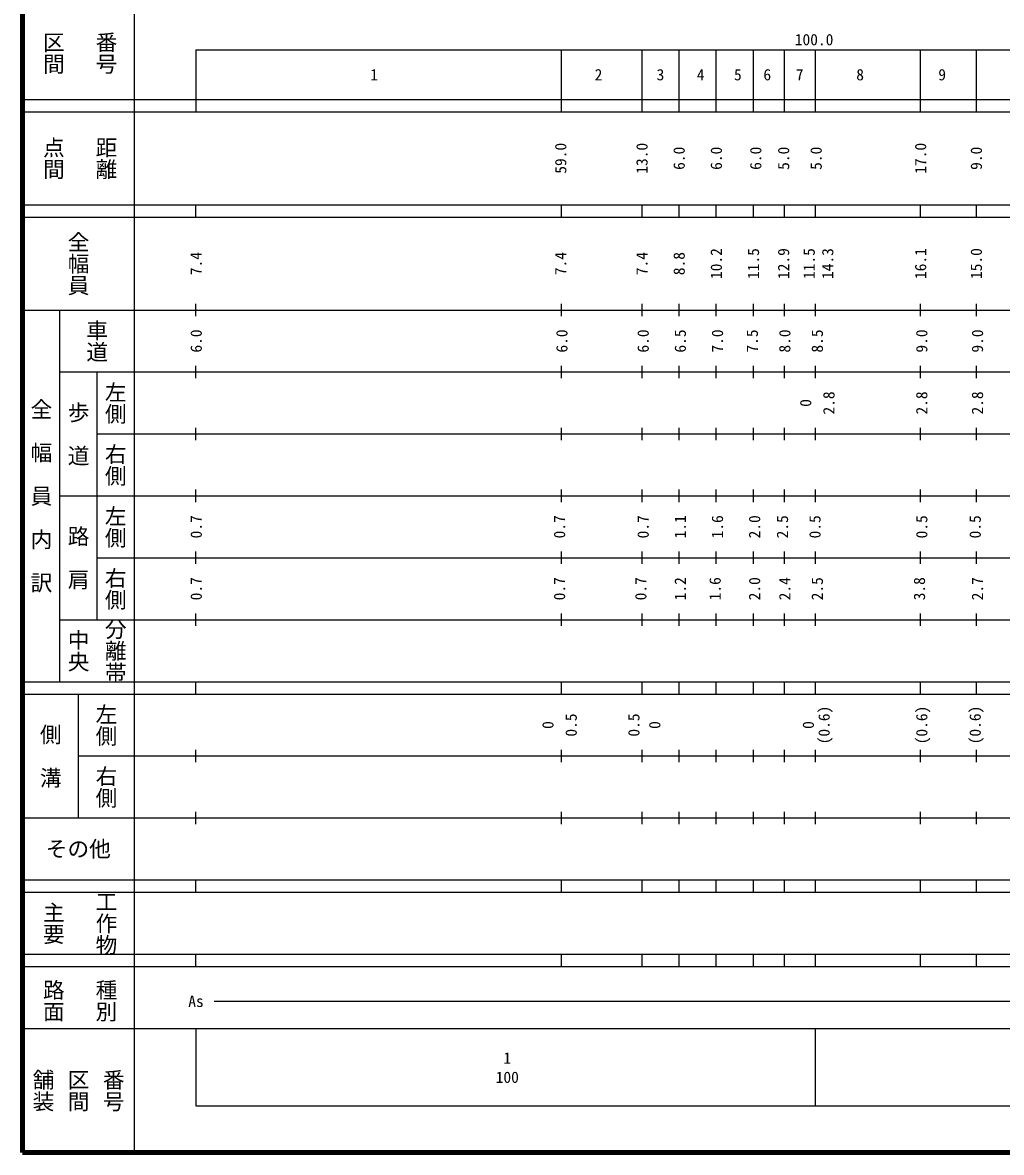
# Model space of a CAD drawing. Units: millimetres on the paper. Extents: x 40 to 680, y 20 to 380.
# Drawn here: x 40 to 198.1, y 20 to 202.4 of the extents above; entities that cross this region are included whole.
import ezdxf
from ezdxf.enums import TextEntityAlignment as Align

# ---------------------------------------------------------------- set-up
doc = ezdxf.new("R2010")
doc.units = ezdxf.units.MM
doc.layers.add('M-TTL', color=2, linetype='Continuous', lineweight=140)
doc.layers.add('M-TTL-BAND', color=7, linetype='Continuous', lineweight=25)
doc.styles.add('@ＭＳ ゴシック', font='')
doc.styles.add('ＭＳ ゴシック', font='')
doc.styles.get('@ＭＳ ゴシック').set_extended_font_data('@MS Gothic')
doc.styles.get('ＭＳ ゴシック').set_extended_font_data('MS Gothic')

msp = doc.modelspace()

# ---------------------------------------------------------------- linework, layer by layer
at = {"layer": 'M-TTL'}
for p, q in [((40, 380), (40, 20)), ((40, 20), (680, 20))]:
    msp.add_line(p, q, dxfattribs=at)
at = {"layer": 'M-TTL-BAND'}
for p, q in [((58, 370), (58, 20)), ((68, 198), (579, 198)), ((68, 198), (68, 188)), ((127, 198), (127, 188)), ((140, 198), (140, 188)), ((146, 198), (146, 188)), ((152, 198), (152, 188)), ((158, 198), (158, 188)), ((163, 198), (163, 188)), ((168, 198), (168, 188)), ((185, 198), (185, 188)), ((194, 198), (194, 188)), ((40, 190), (579, 190)), ((40, 188), (579, 188)), ((40, 173), (579, 173)), ((68, 171), (68, 173)), ((127, 173), (127, 171)), ((140, 173), (140, 171)), ((146, 173), (146, 171)), ((152, 173), (152, 171)), ((158, 173), (158, 171)), ((163, 173), (163, 171)), ((168, 173), (168, 171)), ((185, 173), (185, 171)), ((194, 173), (194, 171)), ((40, 171), (579, 171)), ((68, 155), (68, 157)), ((127, 157), (127, 155)), ((140, 157), (140, 155)), ((146, 157), (146, 155)), ((152, 157), (152, 155)), ((158, 157), (158, 155)), ((163, 157), (163, 155)), ((168, 157), (168, 155)), ((185, 157), (185, 155)), ((194, 157), (194, 155)), ((40, 156), (579, 156)), ((46, 96), (46, 156)), ((46, 146), (579, 146)), ((52, 146), (52, 106)), ((68, 145), (68, 147)), ((127, 147), (127, 145)), ((140, 147), (140, 145)), ((146, 147), (146, 145)), ((152, 147), (152, 145)), ((158, 147), (158, 145)), ((163, 147), (163, 145)), ((168, 147), (168, 145)), ((185, 147), (185, 145)), ((194, 147), (194, 145)), ((68, 135), (68, 137)), ((127, 137), (127, 135)), ((140, 137), (140, 135)), ((146, 137), (146, 135)), ((152, 137), (152, 135)), ((158, 137), (158, 135)), ((163, 137), (163, 135)), ((168, 137), (168, 135)), ((185, 137), (185, 135)), ((194, 137), (194, 135)), ((52, 136), (579, 136)), ((46, 126), (579, 126)), ((68, 125), (68, 127)), ((127, 127), (127, 125)), ((140, 127), (140, 125)), ((146, 127), (146, 125)), ((152, 127), (152, 125)), ((158, 127), (158, 125)), ((163, 127), (163, 125)), ((168, 127), (168, 125)), ((185, 127), (185, 125)), ((194, 127), (194, 125)), ((68, 115), (68, 117)), ((127, 117), (127, 115)), ((140, 117), (140, 115)), ((146, 117), (146, 115)), ((152, 117), (152, 115)), ((158, 117), (158, 115)), ((163, 117), (163, 115)), ((168, 117), (168, 115)), ((185, 117), (185, 115)), ((194, 117), (194, 115)), ((52, 116), (579, 116)), ((46, 106), (579, 106)), ((68, 105), (68, 107)), ((127, 107), (127, 105)), ((140, 107), (140, 105)), ((146, 107), (146, 105)), ((152, 107), (152, 105)), ((158, 107), (158, 105)), ((163, 107), (163, 105)), ((168, 107), (168, 105)), ((185, 107), (185, 105)), ((194, 107), (194, 105)), ((40, 96), (579, 96)), ((68, 94), (68, 96)), ((127, 96), (127, 94)), ((140, 96), (140, 94)), ((146, 96), (146, 94)), ((152, 96), (152, 94)), ((158, 96), (158, 94)), ((163, 96), (163, 94)), ((168, 96), (168, 94)), ((185, 96), (185, 94)), ((194, 96), (194, 94)), ((40, 94), (579, 94)), ((49, 94), (49, 74)), ((49, 84), (579, 84)), ((68, 83), (68, 85)), ((127, 85), (127, 83)), ((140, 85), (140, 83)), ((146, 85), (146, 83)), ((152, 85), (152, 83)), ((158, 85), (158, 83)), ((163, 85), (163, 83)), ((168, 85), (168, 83)), ((185, 85), (185, 83)), ((194, 85), (194, 83)), ((68, 73), (68, 75)), ((127, 75), (127, 73)), ((140, 75), (140, 73)), ((146, 75), (146, 73)), ((152, 75), (152, 73)), ((158, 75), (158, 73)), ((163, 75), (163, 73)), ((168, 75), (168, 73)), ((185, 75), (185, 73)), ((194, 75), (194, 73)), ((40, 74), (579, 74)), ((40, 64), (579, 64)), ((68, 62), (68, 64)), ((127, 64), (127, 62)), ((140, 64), (140, 62)), ((146, 64), (146, 62)), ((152, 64), (152, 62)), ((158, 64), (158, 62)), ((163, 64), (163, 62)), ((168, 64), (168, 62)), ((185, 64), (185, 62)), ((194, 64), (194, 62)), ((40, 62), (579, 62)), ((40, 52), (579, 52)), ((68, 50), (68, 52)), ((127, 52), (127, 50)), ((140, 52), (140, 50)), ((146, 52), (146, 50)), ((152, 52), (152, 50)), ((158, 52), (158, 50)), ((163, 52), (163, 50)), ((168, 52), (168, 50)), ((185, 52), (185, 50)), ((194, 52), (194, 50)), ((40, 50), (579, 50)), ((70.96, 44.406), (565.117, 44.406)), ((40, 40), (579, 40)), ((68, 40), (68, 27.5)), ((168, 40), (168, 27.5)), ((68, 27.5), (579, 27.5))]:
    msp.add_line(p, q, dxfattribs=at)

# ---------------------------------------------------------------- texts
for s, height, rotation, style, p in [('番号', 2.566, 270, '@ＭＳ ゴシック', (53.5, 197.5)), ('区間', 2.566, 270, '@ＭＳ ゴシック', (45, 197.5)), ('点間', 2.566, 270, '@ＭＳ ゴシック', (45, 180.5)), ('距離', 2.566, 270, '@ＭＳ ゴシック', (53.5, 180.5)), ('59.0', 1.833, 90, 'ＭＳ ゴシック', (126.909, 180.5)), ('13.0', 1.833, 90, 'ＭＳ ゴシック', (140.034, 180.5)), ('17.0', 1.833, 90, 'ＭＳ ゴシック', (185.036, 180.5)), ('6.0', 1.833, 90, 'ＭＳ ゴシック', (146.034, 180.5)), ('6.0', 1.833, 90, 'ＭＳ ゴシック', (152.035, 180.5)), ('6.0', 1.833, 90, 'ＭＳ ゴシック', (158.41, 180.5)), ('5.0', 1.833, 90, 'ＭＳ ゴシック', (162.91, 180.5)), ('5.0', 1.833, 90, 'ＭＳ ゴシック', (168.16, 180.5)), ('9.0', 1.833, 90, 'ＭＳ ゴシック', (194.036, 180.5)), ('全幅員', 2.566, 270, '@ＭＳ ゴシック', (49, 163.5)), ('7.4', 1.833, 90, 'ＭＳ ゴシック', (68.032, 163.5)), ('7.4', 1.833, 90, 'ＭＳ ゴシック', (126.909, 163.5)), ('7.4', 1.833, 90, 'ＭＳ ゴシック', (140.034, 163.5)), ('8.8', 1.833, 90, 'ＭＳ ゴシック', (146.034, 163.5)), ('10.2', 1.833, 90, 'ＭＳ ゴシック', (152.035, 163.5)), ('11.5', 1.833, 90, 'ＭＳ ゴシック', (158.035, 163.5)), ('12.9', 1.833, 90, 'ＭＳ ゴシック', (162.91, 163.5)), ('11.5', 1.833, 90, 'ＭＳ ゴシック', (167.035, 163.5)), ('14.3', 1.833, 90, 'ＭＳ ゴシック', (170.035, 163.5)), ('16.1', 1.833, 90, 'ＭＳ ゴシック', (185.036, 163.5)), ('15.0', 1.833, 90, 'ＭＳ ゴシック', (194.036, 163.5)), ('車道', 2.566, 270, '@ＭＳ ゴシック', (52, 151)), ('6.0', 1.833, 90, 'ＭＳ ゴシック', (68.032, 151)), ('6.0', 1.833, 90, 'ＭＳ ゴシック', (127.096, 151)), ('6.0', 1.833, 90, 'ＭＳ ゴシック', (140.222, 151)), ('6.5', 1.833, 90, 'ＭＳ ゴシック', (146.222, 151)), ('7.0', 1.833, 90, 'ＭＳ ゴシック', (152.222, 151)), ('7.5', 1.833, 90, 'ＭＳ ゴシック', (157.847, 151)), ('8.0', 1.833, 90, 'ＭＳ ゴシック', (163.098, 151)), ('8.5', 1.833, 90, 'ＭＳ ゴシック', (168.348, 151)), ('9.0', 1.833, 90, 'ＭＳ ゴシック', (185.223, 151)), ('9.0', 1.833, 90, 'ＭＳ ゴシック', (194.224, 151)), ('左側', 2.566, 270, '@ＭＳ ゴシック', (55, 141)), ('2.8', 1.833, 90, 'ＭＳ ゴシック', (170.223, 141)), ('2.8', 1.833, 90, 'ＭＳ ゴシック', (185.223, 141)), ('2.8', 1.833, 90, 'ＭＳ ゴシック', (194.224, 141)), ('全\u3000幅\u3000員\u3000内\u3000訳', 2.566, 270, '@ＭＳ ゴシック', (43, 126)), ('歩\u3000道', 2.566, 270, '@ＭＳ ゴシック', (49, 136)), ('0', 1.833, 90, 'ＭＳ ゴシック', (166.473, 141)), ('右側', 2.566, 270, '@ＭＳ ゴシック', (55, 131)), ('左側', 2.566, 270, '@ＭＳ ゴシック', (55, 121)), ('0.7', 1.833, 90, 'ＭＳ ゴシック', (68.032, 121)), ('0.7', 1.833, 90, 'ＭＳ ゴシック', (126.721, 121)), ('0.7', 1.833, 90, 'ＭＳ ゴシック', (140.222, 121)), ('1.1', 1.833, 90, 'ＭＳ ゴシック', (146.222, 121)), ('1.6', 1.833, 90, 'ＭＳ ゴシック', (152.222, 121)), ('2.0', 1.833, 90, 'ＭＳ ゴシック', (158.222, 121)), ('2.5', 1.833, 90, 'ＭＳ ゴシック', (162.723, 121)), ('0.5', 1.833, 90, 'ＭＳ ゴシック', (167.973, 121)), ('0.5', 1.833, 90, 'ＭＳ ゴシック', (185.223, 121)), ('0.5', 1.833, 90, 'ＭＳ ゴシック', (193.849, 121)), ('路\u3000肩', 2.566, 270, '@ＭＳ ゴシック', (49, 116)), ('右側', 2.566, 270, '@ＭＳ ゴシック', (55, 111)), ('0.7', 1.833, 90, 'ＭＳ ゴシック', (68.032, 111)), ('0.7', 1.833, 90, 'ＭＳ ゴシック', (126.721, 111)), ('0.7', 1.833, 90, 'ＭＳ ゴシック', (139.847, 111)), ('1.2', 1.833, 90, 'ＭＳ ゴシック', (146.222, 111)), ('1.6', 1.833, 90, 'ＭＳ ゴシック', (151.847, 111)), ('2.0', 1.833, 90, 'ＭＳ ゴシック', (158.222, 111)), ('2.4', 1.833, 90, 'ＭＳ ゴシック', (163.098, 111)), ('2.5', 1.833, 90, 'ＭＳ ゴシック', (168.348, 111)), ('3.8', 1.833, 90, 'ＭＳ ゴシック', (184.848, 111)), ('2.7', 1.833, 90, 'ＭＳ ゴシック', (194.224, 111)), ('分離帯', 2.566, 270, '@ＭＳ ゴシック', (55, 101)), ('中央', 2.566, 270, '@ＭＳ ゴシック', (49, 101)), ('左側', 2.566, 270, '@ＭＳ ゴシック', (53.5, 89)), ('(0.6)', 1.833, 90, 'ＭＳ ゴシック', (169.447, 89)), ('(0.6)', 1.833, 90, 'ＭＳ ゴシック', (185.223, 89)), ('(0.6)', 1.833, 90, 'ＭＳ ゴシック', (193.849, 89)), ('0', 1.833, 90, 'ＭＳ ゴシック', (124.846, 89)), ('0.5', 1.833, 90, 'ＭＳ ゴシック', (128.596, 89)), ('0.5', 1.833, 90, 'ＭＳ ゴシック', (138.722, 89)), ('0', 1.833, 90, 'ＭＳ ゴシック', (142.097, 89)), ('0', 1.833, 90, 'ＭＳ ゴシック', (166.903, 89)), ('側\u3000溝', 2.566, 270, '@ＭＳ ゴシック', (44.5, 84)), ('右側', 2.566, 270, '@ＭＳ ゴシック', (53.5, 79)), ('主要', 2.566, 270, '@ＭＳ ゴシック', (45, 57)), ('工作物', 2.566, 270, '@ＭＳ ゴシック', (53.5, 57)), ('路面', 2.566, 270, '@ＭＳ ゴシック', (45, 44.5)), ('種別', 2.566, 270, '@ＭＳ ゴシック', (53.5, 44.5)), ('舗装', 2.566, 270, '@ＭＳ ゴシック', (43.333, 30)), ('区間', 2.566, 270, '@ＭＳ ゴシック', (49, 30)), ('番号', 2.566, 270, '@ＭＳ ゴシック', (54.667, 30))]:
    msp.add_text(s, height=height, rotation=rotation, dxfattribs=dict(at, style=style)).set_placement(p, align=Align.MIDDLE_CENTER)
at = {"layer": 'M-TTL-BAND', "style": 'ＭＳ ゴシック'}
msp.add_text('100.0', height=1.833, dxfattribs=at).set_placement((167.844, 198.195), align=Align.BOTTOM_CENTER)
for s, height, p in [('1', 1.833, (96.778, 194)), ('2', 1.833, (133.029, 194)), ('3', 1.833, (143.029, 194)), ('4', 1.833, (149.53, 194)), ('5', 1.833, (155.53, 194)), ('6', 1.833, (160.28, 194)), ('7', 1.833, (165.53, 194)), ('8', 1.833, (175.28, 194)), ('9', 1.833, (188.531, 194)), ('その他', 2.566, (49, 69)), ('As', 1.833, (68.006, 44.406)), ('1', 1.833, (118.288, 35.238)), ('100', 1.833, (118.288, 32.131))]:
    msp.add_text(s, height=height, dxfattribs=at).set_placement(p, align=Align.MIDDLE_CENTER)

doc.saveas('drawing.dxf')
